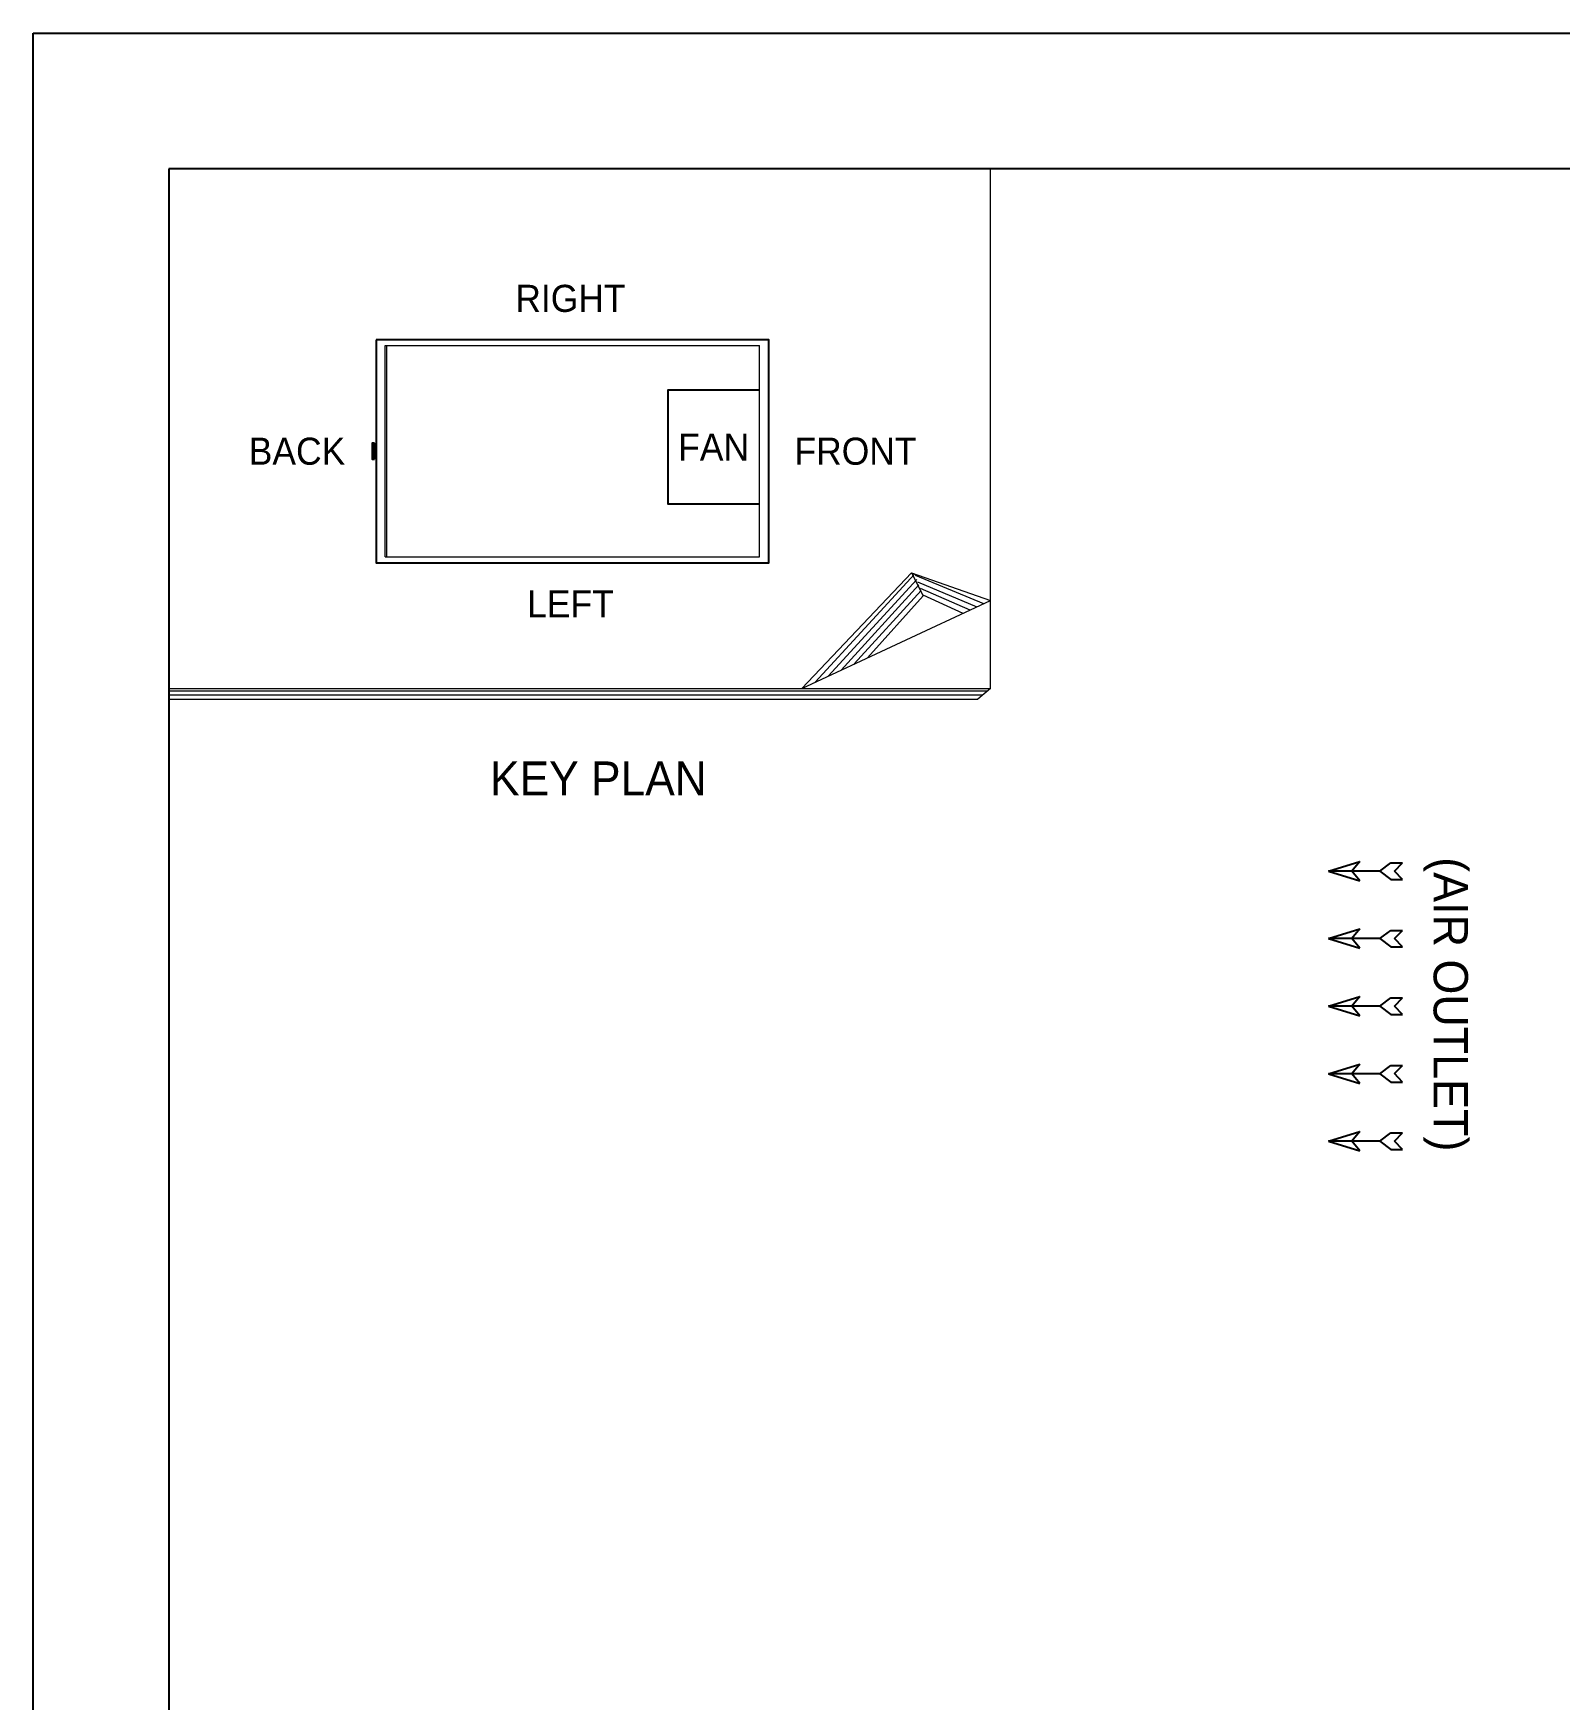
# Model space of a CAD drawing. Header units: millimetres. Extents: x -662642 to 33419, y -141169 to 23423.
# Drawn here: x 2453 to 10756, y 14356 to 23423 of the extents above; entities that cross this region are included whole.
import ezdxf
from ezdxf.enums import TextEntityAlignment as Align

# ---------------------------------------------------------------- set-up
doc = ezdxf.new("R2010")
doc.units = ezdxf.units.MM
for name, color, linetype in [('냉각탑', 4, 'Continuous'), ('냉각탑_box', 1, 'Continuous'), ('냉각탑_dim', 1, 'Continuous'), ('냉각탑_form', 1, 'Continuous'), ('냉각탑_text', 3, 'Continuous')]:
    doc.layers.add(name, color=color, linetype=linetype)
doc.styles.add('돋움', font='Dotum.ttf')

# ---------------------------------------------------------------- blocks, each defined once
blk = doc.blocks.new('화살표 IN OUT')
at = {"layer": '냉각탑_dim'}
for p, q in [((-322.7, 43), (-383.9, 43)), ((-343.1, 0.5), (-383.9, 43)), ((-383.9, -43), (-343.1, 0.5)), ((-266.4, 0), (-322.7, 43)), ((-266.4, 0), (-322.7, -43)), ((-266.4, 0), (0, 0)), ((-163.5, 50), (-121.5, 0)), ((0, 0), (-163.5, 50)), ((-163.5, -50), (-121.5, 0)), ((0, 0), (-163.5, -50)), ((-322.7, -43), (-383.9, -43))]:
    blk.add_line(p, q, dxfattribs=at)

msp = doc.modelspace()

# ---------------------------------------------------------------- linework, layer by layer
at = {"layer": 'Defpoints'}
msp.add_lwpolyline([(2452.8, 23423.1), (33418.6, 23423.1), (33418.6, 1525.9), (2452.8, 1525.9)], close=True, dxfattribs=at)
at = {"layer": '냉각탑', "lineweight": 20, "ltscale": 30}
for p, q in [((4366, 20574.1), (4366, 21724.4)), ((4366, 21724.4), (6403.4, 21724.4)), ((4375.7, 20574.1), (4375.7, 21724.4)), ((6403.4, 20574.1), (6403.4, 21724.4)), ((4366, 20574.1), (6403.4, 20574.1))]:
    msp.add_line(p, q, dxfattribs=at)
at = {"layer": '냉각탑', "ltscale": 30}
msp.add_lwpolyline([(4317.5, 21755.9), (4317.5, 20542.6), (6453.1, 20542.6), (6453.1, 21755.9)], close=True, dxfattribs=at)
for points in [[(6403.4, 21480.6), (5904.3, 21480.6), (5903.9, 20863), (6403.4, 20863)], [(4308.3, 21192.2), (4296, 21192.2), (4296, 21106.3), (4308.3, 21106.3)], [(4302.2, 21192.2), (4302.2, 21106.3)], [(4308.3, 21106.3), (4308.3, 21192.2)]]:
    msp.add_lwpolyline(points, dxfattribs=at)
at = {"layer": '냉각탑_box', "lineweight": 20}
for p, q in [((7660, 19858.4), (7660, 22685.8)), ((6634.1, 19858.4), (7229.5, 20487.7)), ((6705.2, 19891.6), (7246.8, 20480.4)), ((6776.4, 19924.9), (7258.7, 20451)), ((6847.6, 19958.1), (7270.5, 20421.5)), ((7229.5, 20487.7), (7660, 20337.7)), ((7229.5, 20487.7), (7294.1, 20362.6)), ((7249.3, 20474.4), (7622.5, 20320.2)), ((7263.5, 20438.9), (7585.1, 20302.7)), ((7277.8, 20403.4), (7547.6, 20285.2)), ((6634.1, 19858.4), (7660, 20337.7)), ((6918.7, 19991.4), (7282.3, 20392)), ((6989.9, 20024.6), (7294.1, 20362.6)), ((7292, 20367.9), (7510.2, 20267.7)), ((3190.1, 19858.4), (7660, 19858.4)), ((7660, 19858.4), (7590.4, 19800.8)), ((3190.1, 19846.1), (7645.1, 19846.1)), ((3190.1, 19823.4), (7617.7, 19823.4)), ((3190.1, 19800.8), (7590.4, 19800.8))]:
    msp.add_line(p, q, dxfattribs=at)
at = {"layer": '냉각탑_form'}
msp.add_lwpolyline([(3190.1, 22685.8), (3190.1, 2263.2), (32681.3, 2263.2), (32681.3, 22685.8)], close=True, dxfattribs=at)

# ---------------------------------------------------------------- block references
at = {"layer": '냉각탑_dim', "lineweight": 20, "xscale": -1.04999997375291, "yscale": 1.04999997374806, "zscale": 1.04999997375}
for p in [(9497.9, 18864.3), (9497.9, 18496.8), (9497.9, 18129.3), (9497.9, 17761.8), (9497.9, 17394.3)]:
    msp.add_blockref('화살표 IN OUT', p, dxfattribs=at)

# ---------------------------------------------------------------- texts
at = {"layer": '냉각탑_text', "lineweight": 20, "style": '돋움'}
for s, height, p in [('RIGHT', 147.42, (5374.7, 21980.9)), ('BACK', 147.42, (3887.2, 21149.3)), ('FAN', 147.42, (6153.6, 21171.8)), ('FRONT', 147.42, (6925.5, 21149.3)), ('LEFT', 147.42, (5374.7, 20318.4)), ('KEY PLAN', 184.27, (5526.8, 19368.9))]:
    msp.add_text(s, height=height, dxfattribs=at).set_placement(p, align=Align.MIDDLE_CENTER)
msp.add_text('(AIR OUTLET)', height=186.667, rotation=270, dxfattribs=at).set_placement((10163.7, 18139.4), align=Align.MIDDLE_CENTER)

doc.saveas('drawing.dxf')
